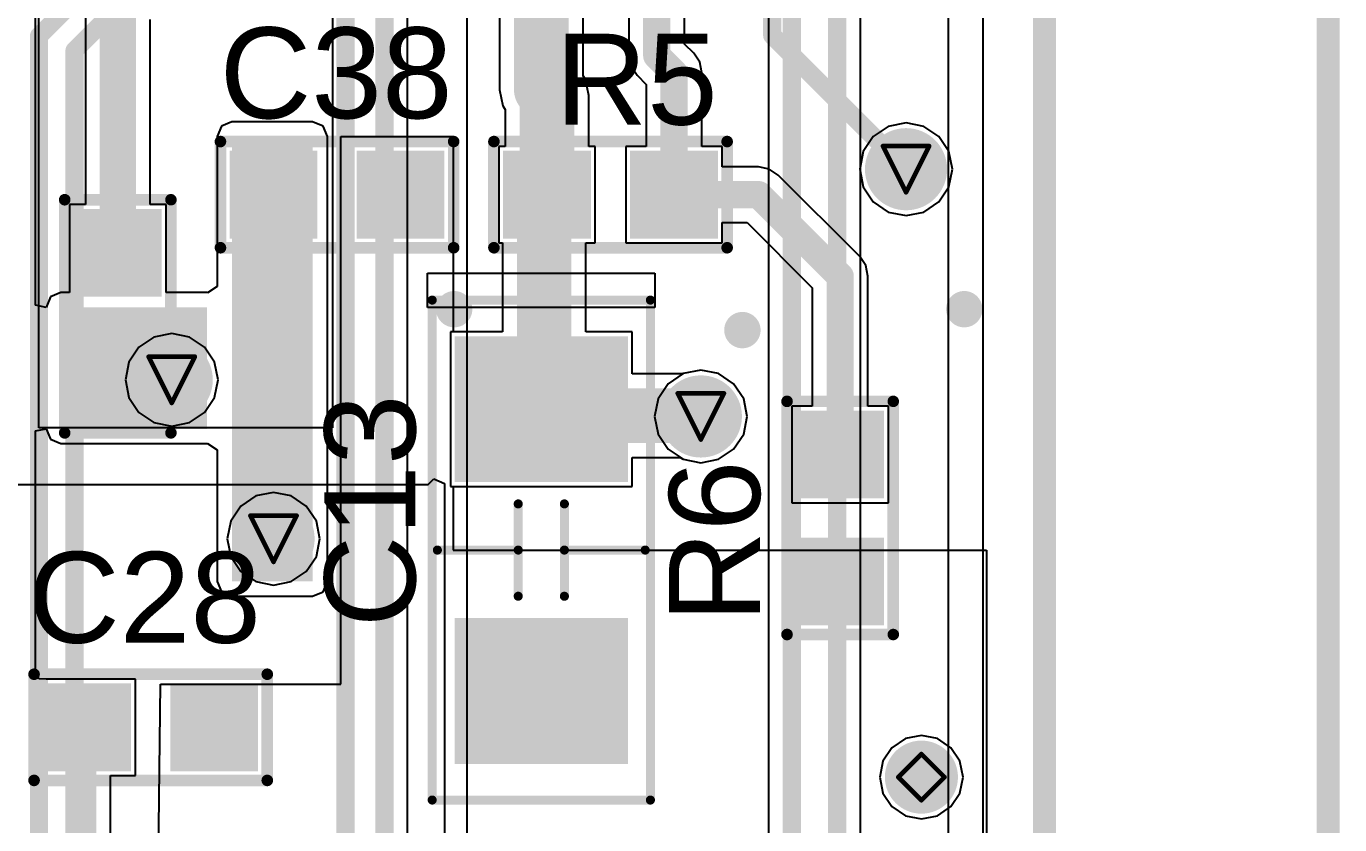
# Model space of a CAD drawing. Header units: inches. Extents: x -3 to 423, y -3 to 110.
# Drawn here: x 52.86 to 67.31, y 15.64 to 24.42 of the extents above; entities that cross this region are included whole.
import ezdxf

# ---------------------------------------------------------------- set-up
doc = ezdxf.new("R2010")
doc.units = ezdxf.units.IN
for name, color, linetype in [('Board Outline', 56, 'Continuous'), ('Bottom Layer', 5, 'Continuous'), ('Bottom Solder', 6, 'Continuous'), ('Drill Drawing', 1, 'Continuous'), ('Mechanical 1', 6, 'Continuous'), ('Mechanical 16', 56, 'Continuous'), ('Mechanical 3', 76, 'Continuous'), ('Mechanical 4', 56, 'Continuous'), ('Mid Layer', 16, 'Continuous'), ('Mid Layer 2', 76, 'Continuous'), ('Top Layer', 1, 'Continuous'), ('Top Overlay', 2, 'Continuous'), ('Top Paste', 8, 'Continuous'), ('Top Solder', 216, 'Continuous'), ('Via Holes', 16, 'Continuous')]:
    doc.layers.add(name, color=color, linetype=linetype)
doc.styles.add('Arial', font='', dxfattribs={"height": 0.2})
doc.styles.get('Arial').set_extended_font_data('Arial')

msp = doc.modelspace()

# ---------------------------------------------------------------- hatches: boundary and pattern name
at = {"layer": 'Bottom Layer'}
h = msp.add_hatch(color=5, dxfattribs=at)
edge = h.paths.add_edge_path()
edge.add_arc((62.537, 22.85), 0.35, 0, 360)
h = msp.add_hatch(color=5, dxfattribs=at)
edge = h.paths.add_edge_path()
edge.add_arc((54.46, 20.533), 0.35, 0, 360)
h = msp.add_hatch(color=5, dxfattribs=at)
edge = h.paths.add_edge_path()
edge.add_arc((60.28, 20.13), 0.35, 0, 360)
h = msp.add_hatch(color=5, dxfattribs=at)
edge = h.paths.add_edge_path()
edge.add_arc((55.58, 18.784), 0.35, 0, 360)
h = msp.add_hatch(color=5, dxfattribs=at)
edge = h.paths.add_edge_path()
edge.add_arc((62.706, 16.162), 0.3, 0, 360)
at = {"layer": 'Bottom Solder'}
h = msp.add_hatch(color=6, dxfattribs=at)
edge = h.paths.add_edge_path()
edge.add_arc((62.537, 22.85), 0.452, 0, 360)
h = msp.add_hatch(color=6, dxfattribs=at)
edge = h.paths.add_edge_path()
edge.add_arc((54.46, 20.533), 0.452, 0, 360)
h = msp.add_hatch(color=6, dxfattribs=at)
edge = h.paths.add_edge_path()
edge.add_arc((60.28, 20.13), 0.452, 0, 360)
h = msp.add_hatch(color=6, dxfattribs=at)
edge = h.paths.add_edge_path()
edge.add_arc((55.58, 18.784), 0.452, 0, 360)
h = msp.add_hatch(color=6, dxfattribs=at)
edge = h.paths.add_edge_path()
edge.add_arc((62.706, 16.162), 0.402, 0, 360)
at = {"layer": 'Mid Layer'}
h = msp.add_hatch(color=16, dxfattribs=at)
edge = h.paths.add_edge_path()
edge.add_arc((62.537, 22.85), 0.35, 0, 360)
h = msp.add_hatch(color=16, dxfattribs=at)
edge = h.paths.add_edge_path()
edge.add_arc((54.46, 20.533), 0.35, 0, 360)
h = msp.add_hatch(color=16, dxfattribs=at)
edge = h.paths.add_edge_path()
edge.add_arc((60.28, 20.13), 0.35, 0, 360)
h = msp.add_hatch(color=16, dxfattribs=at)
edge = h.paths.add_edge_path()
edge.add_arc((55.58, 18.784), 0.35, 0, 360)
h = msp.add_hatch(color=16, dxfattribs=at)
edge = h.paths.add_edge_path()
edge.add_arc((62.706, 16.162), 0.3, 0, 360)
at = {"layer": 'Mid Layer 2'}
h = msp.add_hatch(color=76, dxfattribs=at)
edge = h.paths.add_edge_path()
edge.add_arc((62.537, 22.85), 0.35, 0, 360)
h = msp.add_hatch(color=76, dxfattribs=at)
edge = h.paths.add_edge_path()
edge.add_arc((54.46, 20.533), 0.35, 0, 360)
h = msp.add_hatch(color=76, dxfattribs=at)
edge = h.paths.add_edge_path()
edge.add_arc((60.28, 20.13), 0.35, 0, 360)
h = msp.add_hatch(color=76, dxfattribs=at)
edge = h.paths.add_edge_path()
edge.add_arc((55.58, 18.784), 0.35, 0, 360)
h = msp.add_hatch(color=76, dxfattribs=at)
edge = h.paths.add_edge_path()
edge.add_arc((62.706, 16.162), 0.3, 0, 360)
at = {"layer": 'Top Layer'}
for points in [[(55.123, 18.315), (56.009, 18.315), (56.009, 23.21), (55.123, 23.21)], [(55.199, 22.951), (55.961, 22.951), (55.961, 22.189), (55.199, 22.189)], [(56.596, 22.951), (57.358, 22.951), (57.358, 22.189), (56.596, 22.189)], [(58.969, 22.189), (58.207, 22.189), (58.207, 22.951), (58.969, 22.951)], [(60.366, 22.189), (59.604, 22.189), (59.604, 22.951), (60.366, 22.951)], [(54.248, 22.311), (54.248, 21.549), (53.486, 21.549), (53.486, 22.311)], [(53.24, 19.993), (54.847, 19.993), (54.847, 21.33), (53.24, 21.33)], [(54.248, 20.914), (54.248, 20.152), (53.486, 20.152), (53.486, 20.914)], [(57.675, 19.51), (57.675, 20.91), (59.375, 20.91), (59.375, 19.51)], [(61.431, 19.331), (61.431, 20.093), (62.193, 20.093), (62.193, 19.331)], [(61.431, 17.934), (61.431, 18.696), (62.193, 18.696), (62.193, 17.934)], [(57.675, 16.41), (57.675, 17.81), (59.375, 17.81), (59.375, 16.41)], [(53.911, 16.329), (53.149, 16.329), (53.149, 17.091), (53.911, 17.091)], [(55.308, 16.329), (54.546, 16.329), (54.546, 17.091), (55.308, 17.091)]]:
    msp.add_hatch(color=1, dxfattribs=at).paths.add_polyline_path(points)
h = msp.add_hatch(color=1, dxfattribs=at)
edge = h.paths.add_edge_path()
edge.add_arc((62.537, 22.85), 0.35, 0, 360)
h = msp.add_hatch(color=1, dxfattribs=at)
edge = h.paths.add_edge_path()
edge.add_arc((54.46, 20.533), 0.35, 0, 360)
h = msp.add_hatch(color=1, dxfattribs=at)
edge = h.paths.add_edge_path()
edge.add_arc((60.28, 20.13), 0.35, 0, 360)
h = msp.add_hatch(color=1, dxfattribs=at)
edge = h.paths.add_edge_path()
edge.add_arc((55.58, 18.784), 0.35, 0, 360)
h = msp.add_hatch(color=1, dxfattribs=at)
edge = h.paths.add_edge_path()
edge.add_arc((62.706, 16.162), 0.3, 0, 360)
at = {"layer": 'Top Paste'}
for points in [[(55.199, 22.951), (55.961, 22.951), (55.961, 22.189), (55.199, 22.189)], [(56.596, 22.951), (57.358, 22.951), (57.358, 22.189), (56.596, 22.189)], [(58.969, 22.189), (58.207, 22.189), (58.207, 22.951), (58.969, 22.951)], [(60.366, 22.189), (59.604, 22.189), (59.604, 22.951), (60.366, 22.951)], [(54.248, 22.311), (54.248, 21.549), (53.486, 21.549), (53.486, 22.311)], [(54.248, 20.914), (54.248, 20.152), (53.486, 20.152), (53.486, 20.914)], [(57.675, 19.51), (57.675, 20.91), (59.375, 20.91), (59.375, 19.51)], [(61.431, 19.331), (61.431, 20.093), (62.193, 20.093), (62.193, 19.331)], [(61.431, 17.934), (61.431, 18.696), (62.193, 18.696), (62.193, 17.934)], [(57.675, 16.41), (57.675, 17.81), (59.375, 17.81), (59.375, 16.41)], [(53.911, 16.329), (53.149, 16.329), (53.149, 17.091), (53.911, 17.091)], [(55.308, 16.329), (54.546, 16.329), (54.546, 17.091), (55.308, 17.091)]]:
    msp.add_hatch(color=8, dxfattribs=at).paths.add_polyline_path(points)
at = {"layer": 'Top Solder'}
h = msp.add_hatch(color=216, dxfattribs=at)
edge = h.paths.add_edge_path()
edge.add_arc((62.537, 22.85), 0.452, 0, 360)
for points in [[(55.097, 23.053), (56.063, 23.053), (56.063, 22.087), (55.097, 22.087)], [(56.494, 23.053), (57.46, 23.053), (57.46, 22.087), (56.494, 22.087)], [(59.071, 22.087), (58.105, 22.087), (58.105, 23.053), (59.071, 23.053)], [(60.468, 22.087), (59.502, 22.087), (59.502, 23.053), (60.468, 23.053)], [(54.35, 22.413), (54.35, 21.447), (53.385, 21.447), (53.385, 22.413)], [(54.35, 21.016), (54.35, 20.05), (53.385, 20.05), (53.385, 21.016)], [(57.573, 19.408), (57.573, 21.012), (59.477, 21.012), (59.477, 19.408)], [(61.33, 19.229), (61.33, 20.195), (62.295, 20.195), (62.295, 19.229)], [(61.33, 17.832), (61.33, 18.798), (62.295, 18.798), (62.295, 17.832)], [(57.573, 16.308), (57.573, 17.912), (59.477, 17.912), (59.477, 16.308)], [(54.013, 16.227), (53.047, 16.227), (53.047, 17.193), (54.013, 17.193)], [(55.41, 16.227), (54.444, 16.227), (54.444, 17.193), (55.41, 17.193)]]:
    msp.add_hatch(color=216, dxfattribs=at).paths.add_polyline_path(points)
h = msp.add_hatch(color=216, dxfattribs=at)
edge = h.paths.add_edge_path()
edge.add_arc((54.46, 20.533), 0.452, 0, 360)
h = msp.add_hatch(color=216, dxfattribs=at)
edge = h.paths.add_edge_path()
edge.add_arc((60.28, 20.13), 0.452, 0, 360)
h = msp.add_hatch(color=216, dxfattribs=at)
edge = h.paths.add_edge_path()
edge.add_arc((55.58, 18.784), 0.452, 0, 360)
h = msp.add_hatch(color=216, dxfattribs=at)
edge = h.paths.add_edge_path()
edge.add_arc((62.706, 16.162), 0.402, 0, 360)
at = {"layer": 'Via Holes'}
h = msp.add_hatch(color=7, dxfattribs=at)
edge = h.paths.add_edge_path()
edge.add_arc((62.537, 22.85), 0.25, 0, 360)
h = msp.add_hatch(color=7, dxfattribs=at)
edge = h.paths.add_edge_path()
edge.add_arc((54.46, 20.533), 0.25, 0, 360)
h = msp.add_hatch(color=7, dxfattribs=at)
edge = h.paths.add_edge_path()
edge.add_arc((60.28, 20.13), 0.25, 0, 360)
h = msp.add_hatch(color=7, dxfattribs=at)
edge = h.paths.add_edge_path()
edge.add_arc((55.58, 18.784), 0.25, 0, 360)
h = msp.add_hatch(color=7, dxfattribs=at)
edge = h.paths.add_edge_path()
edge.add_arc((62.706, 16.162), 0.15, 0, 360)

# ---------------------------------------------------------------- linework, layer by layer
at = {"layer": 'Board Outline', "const_width": 0.254}
msp.add_lwpolyline([(64.06, 79.42), (64.06, 0)], dxfattribs=at)
at = {"layer": 'Bottom Layer'}
for p, q in [((62.035, 7.36), (62.035, 49.815)), ((61.025, 41.594), (61.025, 8.049)), ((57.055, 7.391), (57.055, 28.781)), ((63, 25.206), (63, 2.967)), ((60.085, 20.601), (59.92, 20.49)), ((60.28, 20.64), (60.085, 20.601)), ((60.475, 20.601), (60.28, 20.64)), ((60.64, 20.49), (60.475, 20.601)), ((59.92, 20.49), (59.809, 20.325)), ((60.751, 20.325), (60.64, 20.49)), ((59.809, 20.325), (59.77, 20.13)), ((60.79, 20.13), (60.751, 20.325)), ((59.77, 20.13), (59.809, 19.935)), ((60.751, 19.935), (60.79, 20.13)), ((59.809, 19.935), (59.92, 19.77)), ((60.64, 19.77), (60.751, 19.935)), ((59.92, 19.77), (60.085, 19.659)), ((60.085, 19.659), (60.28, 19.62)), ((60.28, 19.62), (60.475, 19.659)), ((60.475, 19.659), (60.64, 19.77))]:
    msp.add_line(p, q, dxfattribs=at)
at = {"layer": 'Bottom Layer', "const_width": 0.2}
for points in [[(61.28, 50.29), (61.28, 7.943)], [(61.78, 49.815), (61.78, 7.173)], [(56.372, 4.998), (56.372, 32.341)], [(56.8, 6.549), (56.8, 28.887)], [(53.001, 24.317), (54.59, 25.907)], [(53.391, 24.155), (54.98, 25.745)], [(53.001, 5.495), (53.001, 24.317)], [(53.391, 5.657), (53.391, 24.155)]]:
    msp.add_lwpolyline(points, dxfattribs=at)
at = {"layer": 'Bottom Layer', "const_width": 0.1}
for points in [[(52.951, 24.317, 1), (53.051, 24.317, 1)], [(52.951, 24.317, 1), (53.051, 24.317, 1)], [(53.341, 24.155, 1), (53.441, 24.155, 1)], [(53.341, 24.155, 1), (53.441, 24.155, 1)]]:
    msp.add_lwpolyline(points, format="xyb", close=True, dxfattribs=at)
at = {"layer": 'Drill Drawing', "const_width": 0.0508}
for points in [[(62.283, 23.104), (62.791, 23.104)], [(62.283, 23.104), (62.537, 22.596)], [(62.537, 22.596), (62.791, 23.104)], [(54.206, 20.787), (54.714, 20.787)], [(54.206, 20.787), (54.46, 20.279)], [(54.46, 20.279), (54.714, 20.787)], [(60.026, 20.384), (60.534, 20.384)], [(60.026, 20.384), (60.28, 19.876)], [(60.28, 19.876), (60.534, 20.384)], [(55.326, 19.038), (55.834, 19.038)], [(55.326, 19.038), (55.58, 18.53)], [(55.58, 18.53), (55.834, 19.038)], [(62.452, 16.162), (62.706, 16.416)], [(62.706, 16.416), (62.96, 16.162)], [(62.452, 16.162), (62.706, 15.908)], [(62.706, 15.908), (62.96, 16.162)]]:
    msp.add_lwpolyline(points, dxfattribs=at)
at = {"layer": 'Drill Drawing', "const_width": 0.0254}
for points in [[(62.27, 23.104, 1), (62.296, 23.104, 1)], [(62.27, 23.104, 1), (62.296, 23.104, 1)], [(62.778, 23.104, 1), (62.804, 23.104, 1)], [(62.778, 23.104, 1), (62.804, 23.104, 1)], [(62.524, 22.596, 1), (62.55, 22.596, 1)], [(62.524, 22.596, 1), (62.55, 22.596, 1)], [(54.193, 20.787, 1), (54.219, 20.787, 1)], [(54.193, 20.787, 1), (54.219, 20.787, 1)], [(54.701, 20.787, 1), (54.727, 20.787, 1)], [(54.701, 20.787, 1), (54.727, 20.787, 1)], [(60.013, 20.384, 1), (60.039, 20.384, 1)], [(60.013, 20.384, 1), (60.039, 20.384, 1)], [(60.521, 20.384, 1), (60.547, 20.384, 1)], [(60.521, 20.384, 1), (60.547, 20.384, 1)], [(54.447, 20.279, 1), (54.473, 20.279, 1)], [(54.447, 20.279, 1), (54.473, 20.279, 1)], [(60.267, 19.876, 1), (60.293, 19.876, 1)], [(60.267, 19.876, 1), (60.293, 19.876, 1)], [(55.313, 19.038, 1), (55.339, 19.038, 1)], [(55.313, 19.038, 1), (55.339, 19.038, 1)], [(55.821, 19.038, 1), (55.847, 19.038, 1)], [(55.821, 19.038, 1), (55.847, 19.038, 1)], [(55.567, 18.53, 1), (55.593, 18.53, 1)], [(55.567, 18.53, 1), (55.593, 18.53, 1)], [(62.693, 16.416, 1), (62.719, 16.416, 1)], [(62.693, 16.416, 1), (62.719, 16.416, 1)], [(62.439, 16.162, 1), (62.465, 16.162, 1)], [(62.439, 16.162, 1), (62.465, 16.162, 1)], [(62.947, 16.162, 1), (62.973, 16.162, 1)], [(62.947, 16.162, 1), (62.973, 16.162, 1)], [(62.693, 15.908, 1), (62.719, 15.908, 1)], [(62.693, 15.908, 1), (62.719, 15.908, 1)]]:
    msp.add_lwpolyline(points, format="xyb", close=True, dxfattribs=at)
at = {"layer": 'Mechanical 1', "const_width": 0.254}
msp.add_lwpolyline([(64.06, 79.42), (64.06, 0)], dxfattribs=at)
at = {"layer": 'Mechanical 16'}
for p, q in [((57.275, 21.327), (57.275, 21.708)), ((57.275, 21.708), (59.775, 21.708)), ((59.775, 21.708), (59.775, 21.327)), ((59.775, 21.327), (57.275, 21.327))]:
    msp.add_line(p, q, dxfattribs=at)
at = {"layer": 'Mechanical 16', "const_width": 0.1}
for points in [[(57.325, 21.41), (59.725, 21.41)], [(57.325, 15.91), (57.325, 21.41)], [(59.725, 15.91), (59.725, 21.41)], [(58.271, 18.66), (58.271, 19.168)], [(58.779, 18.66), (58.779, 19.168)], [(57.382, 18.66), (58.271, 18.66)], [(58.271, 18.66), (58.271, 18.152)], [(58.779, 18.152), (58.779, 18.66)], [(58.779, 18.66), (59.668, 18.66)], [(57.325, 15.91), (59.725, 15.91)]]:
    msp.add_lwpolyline(points, dxfattribs=at)
at = {"layer": 'Mechanical 16', "const_width": 0.05}
for points in [[(57.3, 21.41, 1), (57.35, 21.41, 1)], [(57.3, 21.41, 1), (57.35, 21.41, 1)], [(59.7, 21.41, 1), (59.75, 21.41, 1)], [(59.7, 21.41, 1), (59.75, 21.41, 1)], [(58.246, 19.168, 1), (58.296, 19.168, 1)], [(58.754, 19.168, 1), (58.804, 19.168, 1)], [(57.357, 18.66, 1), (57.407, 18.66, 1)], [(58.246, 18.66, 1), (58.296, 18.66, 1)], [(58.246, 18.66, 1), (58.296, 18.66, 1)], [(58.246, 18.66, 1), (58.296, 18.66, 1)], [(58.754, 18.66, 1), (58.804, 18.66, 1)], [(58.754, 18.66, 1), (58.804, 18.66, 1)], [(58.754, 18.66, 1), (58.804, 18.66, 1)], [(59.643, 18.66, 1), (59.693, 18.66, 1)], [(58.246, 18.152, 1), (58.296, 18.152, 1)], [(58.754, 18.152, 1), (58.804, 18.152, 1)], [(57.3, 15.91, 1), (57.35, 15.91, 1)], [(57.3, 15.91, 1), (57.35, 15.91, 1)], [(59.7, 15.91, 1), (59.75, 15.91, 1)], [(59.7, 15.91, 1), (59.75, 15.91, 1)]]:
    msp.add_lwpolyline(points, format="xyb", close=True, dxfattribs=at)
at = {"layer": 'Mechanical 3', "const_width": 0.254}
msp.add_lwpolyline([(67.18, 0), (67.18, 32.041)], dxfattribs=at)
at = {"layer": 'Mechanical 4'}
for points, const_width in [([(60.837, 21.08, 1), (60.637, 21.08, 1)], 0.2), ([(60.837, 21.08, 1), (60.637, 21.08, 1)], 0.2), ([(60.587, 21.08, 1), (60.687, 21.08, 1)], 0.1), ([(60.587, 21.08, 1), (60.687, 21.08, 1)], 0.1), ([(60.787, 21.08, 1), (60.887, 21.08, 1)], 0.1), ([(60.787, 21.08, 1), (60.887, 21.08, 1)], 0.1)]:
    msp.add_lwpolyline(points, format="xyb", close=True, dxfattribs=dict(at, const_width=const_width))
at = {"layer": 'Mid Layer'}
for p, q in [((63, 25.206), (63, 0.8)), ((54.265, 21.004), (54.1, 20.893)), ((54.46, 21.043), (54.265, 21.004)), ((54.655, 21.004), (54.46, 21.043)), ((54.82, 20.893), (54.655, 21.004)), ((54.1, 20.893), (53.989, 20.728)), ((54.931, 20.728), (54.82, 20.893)), ((53.989, 20.728), (53.95, 20.533)), ((54.97, 20.533), (54.931, 20.728)), ((53.95, 20.533), (53.989, 20.338)), ((54.931, 20.338), (54.97, 20.533)), ((60.085, 20.601), (59.92, 20.49)), ((60.28, 20.64), (60.085, 20.601)), ((60.475, 20.601), (60.28, 20.64)), ((60.64, 20.49), (60.475, 20.601)), ((59.92, 20.49), (59.809, 20.325)), ((60.751, 20.325), (60.64, 20.49)), ((53.989, 20.338), (54.1, 20.172)), ((54.82, 20.172), (54.931, 20.338)), ((59.809, 20.325), (59.77, 20.13)), ((60.79, 20.13), (60.751, 20.325)), ((54.1, 20.172), (54.265, 20.062)), ((54.655, 20.062), (54.82, 20.172)), ((59.77, 20.13), (59.809, 19.935)), ((60.751, 19.935), (60.79, 20.13)), ((54.265, 20.062), (54.46, 20.023)), ((54.46, 20.023), (54.655, 20.062)), ((59.809, 19.935), (59.92, 19.77)), ((60.64, 19.77), (60.751, 19.935)), ((59.92, 19.77), (60.085, 19.659)), ((60.085, 19.659), (60.28, 19.62)), ((60.28, 19.62), (60.475, 19.659)), ((60.475, 19.659), (60.64, 19.77)), ((55.385, 19.255), (55.22, 19.144)), ((55.58, 19.294), (55.385, 19.255)), ((55.775, 19.255), (55.58, 19.294)), ((55.94, 19.144), (55.775, 19.255)), ((55.22, 19.144), (55.109, 18.979)), ((56.051, 18.979), (55.94, 19.144)), ((55.109, 18.979), (55.07, 18.784)), ((56.09, 18.784), (56.051, 18.979)), ((55.07, 18.784), (55.109, 18.589)), ((56.051, 18.589), (56.09, 18.784)), ((55.109, 18.589), (55.22, 18.424)), ((55.94, 18.424), (56.051, 18.589)), ((55.22, 18.424), (55.385, 18.313)), ((55.775, 18.313), (55.94, 18.424)), ((55.385, 18.313), (55.58, 18.274)), ((55.58, 18.274), (55.775, 18.313))]:
    msp.add_line(p, q, dxfattribs=at)
at = {"layer": 'Mid Layer 2'}
for p, q in [((56.23, 28.448), (56.23, 20.003)), ((57.708, 8.204), (57.708, 27.82)), ((63.38, 27.82), (63.38, 11.788)), ((53, 20.003), (53, 25.545)), ((62.342, 23.321), (62.177, 23.21)), ((62.537, 23.36), (62.342, 23.321)), ((62.732, 23.321), (62.537, 23.36)), ((62.897, 23.21), (62.732, 23.321)), ((62.177, 23.21), (62.066, 23.045)), ((63.008, 23.045), (62.897, 23.21)), ((62.066, 23.045), (62.027, 22.85)), ((63.047, 22.85), (63.008, 23.045)), ((62.027, 22.85), (62.066, 22.655)), ((63.008, 22.655), (63.047, 22.85)), ((62.066, 22.655), (62.177, 22.49)), ((62.897, 22.49), (63.008, 22.655)), ((62.177, 22.49), (62.342, 22.379)), ((62.732, 22.379), (62.897, 22.49)), ((62.342, 22.379), (62.537, 22.34)), ((62.537, 22.34), (62.732, 22.379)), ((56.23, 20.003), (53, 20.003)), ((52.705, 19.38), (57.279, 19.38)), ((57.279, 19.38), (57.342, 19.443)), ((57.342, 19.443), (57.459, 19.394)), ((57.459, 19.394), (57.459, 7.46)), ((62.706, 16.621), (62.53, 16.586)), ((62.882, 16.586), (62.706, 16.621)), ((62.382, 16.486), (62.282, 16.338)), ((62.53, 16.586), (62.382, 16.486)), ((63.03, 16.486), (62.882, 16.586)), ((63.13, 16.338), (63.03, 16.486)), ((62.282, 16.338), (62.247, 16.162)), ((63.165, 16.162), (63.13, 16.338)), ((62.247, 16.162), (62.282, 15.986)), ((63.13, 15.986), (63.165, 16.162)), ((62.282, 15.986), (62.382, 15.838)), ((63.03, 15.838), (63.13, 15.986)), ((62.382, 15.838), (62.53, 15.738)), ((62.882, 15.738), (63.03, 15.838)), ((62.53, 15.738), (62.706, 15.703)), ((62.706, 15.703), (62.882, 15.738))]:
    msp.add_line(p, q, dxfattribs=at)
at = {"layer": 'Top Layer'}
for p, q in [((52.96, 21.353), (52.96, 28.81)), ((58.066, 25.895), (58.066, 23.723)), ((58.984, 23.878), (58.984, 25.895)), ((63, 25.206), (63, 0.8)), ((59.489, 24.76), (59.489, 24.1)), ((60.101, 24.227), (60.101, 24.76)), ((53.51, 24.644), (53.51, 22.461)), ((54.224, 22.461), (54.224, 24.496)), ((60.201, 24.126), (60.101, 24.227)), ((60.268, 24.027), (60.201, 24.126)), ((60.201, 24.126), (60.201, 24.126)), ((59.489, 24.1), (59.489, 24.1)), ((59.489, 24.1), (59.512, 23.983)), ((59.512, 23.983), (59.579, 23.884)), ((60.291, 23.91), (60.268, 24.027)), ((59.012, 23.836), (58.984, 23.878)), ((59.579, 23.884), (59.679, 23.783)), ((60.291, 23.101), (60.291, 23.91)), ((58.066, 23.723), (58.101, 23.547)), ((59.047, 23.66), (59.012, 23.836)), ((59.679, 23.783), (59.679, 23.101)), ((59.047, 23.101), (59.047, 23.66)), ((58.101, 23.547), (58.129, 23.505)), ((58.129, 23.505), (58.129, 23.101)), ((55.008, 23.325), (54.96, 23.21)), ((55.123, 23.372), (55.008, 23.325)), ((56.009, 23.372), (55.123, 23.372)), ((56.124, 23.325), (56.009, 23.372)), ((56.172, 23.21), (56.124, 23.325)), ((54.96, 23.21), (54.96, 21.56)), ((56.172, 18.315), (56.172, 23.21)), ((56.32, 18.66), (56.32, 23.21)), ((56.32, 23.21), (57.556, 23.21)), ((57.556, 23.21), (57.556, 21.06)), ((58.129, 23.101), (58.057, 23.101)), ((58.057, 23.101), (58.057, 22.039)), ((59.119, 23.101), (59.047, 23.101)), ((59.119, 22.039), (59.119, 23.101)), ((59.679, 23.101), (59.454, 23.101)), ((59.454, 23.101), (59.454, 22.039)), ((60.516, 23.101), (60.291, 23.101)), ((60.516, 22.876), (60.516, 23.101)), ((60.915, 22.876), (60.516, 22.876)), ((61.032, 22.852), (60.915, 22.876)), ((60.915, 22.876), (60.915, 22.876)), ((61.132, 22.786), (61.032, 22.852)), ((62.028, 21.889), (61.132, 22.786)), ((53.51, 22.461), (53.336, 22.461)), ((53.336, 22.461), (53.336, 21.492)), ((54.398, 22.461), (54.224, 22.461)), ((54.398, 21.492), (54.398, 22.461)), ((60.516, 22.039), (60.516, 22.264)), ((60.516, 22.264), (60.789, 22.264)), ((60.789, 22.264), (61.506, 21.546)), ((58.057, 22.039), (58.098, 22.039)), ((58.098, 22.039), (58.098, 21.06)), ((59.015, 21.06), (59.015, 22.039)), ((59.015, 22.039), (59.119, 22.039)), ((59.454, 22.039), (60.516, 22.039)), ((62.028, 21.889), (62.028, 21.889)), ((62.095, 21.79), (62.028, 21.889)), ((62.118, 21.673), (62.095, 21.79)), ((62.118, 20.243), (62.118, 21.673)), ((54.96, 21.56), (54.855, 21.489)), ((61.506, 21.546), (61.506, 20.243)), ((53.125, 21.445), (53.078, 21.33)), ((53.24, 21.492), (53.125, 21.445)), ((53.336, 21.492), (53.24, 21.492)), ((54.847, 21.492), (54.398, 21.492)), ((54.855, 21.489), (54.847, 21.492)), ((53.078, 21.33), (52.96, 21.353)), ((58.098, 21.06), (57.525, 21.06)), ((57.525, 21.06), (57.525, 19.36)), ((57.556, 21.06), (57.525, 21.06)), ((57.525, 21.06), (57.525, 19.36)), ((59.525, 21.06), (59.015, 21.06)), ((59.525, 20.597), (59.525, 21.06)), ((60.079, 20.597), (59.525, 20.597)), ((60.085, 20.601), (60.079, 20.597)), ((60.28, 20.64), (60.085, 20.601)), ((60.475, 20.601), (60.28, 20.64)), ((60.64, 20.49), (60.475, 20.601)), ((60.751, 20.325), (60.64, 20.49)), ((60.79, 20.13), (60.751, 20.325)), ((61.506, 20.243), (61.281, 20.243)), ((61.281, 20.243), (61.281, 19.181)), ((62.343, 20.243), (62.118, 20.243)), ((62.343, 19.181), (62.343, 20.243)), ((60.751, 19.935), (60.79, 20.13)), ((52.96, 19.971), (53.078, 19.993)), ((52.96, 17.352), (52.96, 19.971)), ((53.078, 19.993), (53.125, 19.879)), ((53.125, 19.879), (53.24, 19.831)), ((53.24, 19.831), (54.847, 19.831)), ((54.847, 19.831), (54.855, 19.834)), ((54.855, 19.834), (54.96, 19.764)), ((60.64, 19.77), (60.751, 19.935)), ((54.96, 19.764), (54.96, 18.315)), ((59.525, 19.36), (59.525, 19.68)), ((59.525, 19.68), (60.054, 19.68)), ((60.054, 19.68), (60.085, 19.659)), ((60.085, 19.659), (60.28, 19.62)), ((60.28, 19.62), (60.475, 19.659)), ((60.475, 19.659), (60.64, 19.77)), ((57.525, 19.36), (59.525, 19.36)), ((57.525, 19.36), (57.556, 19.36)), ((57.556, 19.36), (57.556, 18.66)), ((61.281, 19.181), (62.343, 19.181)), ((56.32, 17.183), (56.32, 18.66)), ((57.556, 18.66), (60.915, 18.66)), ((60.915, 18.66), (63.42, 18.66)), ((63.42, 18.66), (63.42, 10.4)), ((54.96, 18.315), (55.008, 18.2)), ((56.124, 18.2), (56.172, 18.315)), ((55.008, 18.2), (55.123, 18.153)), ((55.123, 18.153), (56.009, 18.153)), ((56.009, 18.153), (56.124, 18.2)), ((52.998, 17.244), (52.96, 17.352)), ((53.08, 17.241), (52.998, 17.244)), ((54.061, 17.241), (53.08, 17.241)), ((54.061, 16.179), (54.061, 17.241)), ((54.306, 14.375), (54.335, 17.183)), ((54.335, 17.183), (56.32, 17.183)), ((53.785, 15.54), (53.785, 16.179)), ((53.785, 16.179), (54.061, 16.179))]:
    msp.add_line(p, q, dxfattribs=at)
for points, const_width in [([(58.525, 23.723), (58.525, 25.895)], 0.6), ([(59.795, 24.1), (59.795, 25.895)], 0.3), ([(61.065, 24.322), (61.065, 25.895)], 0.2), ([(53.867, 21.93), (53.867, 24.644)], 0.4), ([(61.065, 24.322), (62.537, 22.85)], 0.2), ([(59.795, 24.1), (59.985, 23.91)], 0.3), ([(58.525, 23.723), (58.588, 23.66)], 0.6), ([(59.985, 22.57), (59.985, 23.91)], 0.3), ([(58.588, 22.57), (58.588, 23.66)], 0.6), ([(58.557, 22.538), (58.588, 22.57)], 0.6), ([(58.557, 20.241), (58.557, 22.538)], 0.6), ([(59.985, 22.57), (60.915, 22.57)], 0.3), ([(60.915, 22.57), (61.812, 21.673)], 0.3), ([(61.812, 19.712), (61.812, 21.673)], 0.3), ([(53.867, 20.533), (54.46, 20.533)], 0.2), ([(58.525, 20.21), (58.557, 20.241)], 0.6), ([(58.525, 20.21), (58.596, 20.138)], 0.6), ([(58.596, 20.138), (60.272, 20.138)], 0.6), ([(60.272, 20.138), (60.28, 20.13)], 0.6), ([(53.53, 14.85), (53.53, 16.71)], 0.2)]:
    msp.add_lwpolyline(points, dxfattribs=dict(at, const_width=const_width))
for points, const_width in [([(61.015, 24.322, 1), (61.115, 24.322, 1)], 0.1), ([(61.015, 24.322, 1), (61.115, 24.322, 1)], 0.1), ([(59.72, 24.1, 1), (59.87, 24.1, 1)], 0.15), ([(59.72, 24.1, 1), (59.87, 24.1, 1)], 0.15), ([(58.375, 23.723, 1), (58.675, 23.723, 1)], 0.3), ([(58.375, 23.723, 1), (58.675, 23.723, 1)], 0.3), ([(59.91, 23.91, 1), (60.06, 23.91, 1)], 0.15), ([(59.91, 23.91, 1), (60.06, 23.91, 1)], 0.15), ([(58.438, 23.66, 1), (58.738, 23.66, 1)], 0.3), ([(58.438, 23.66, 1), (58.738, 23.66, 1)], 0.3), ([(58.407, 22.538, 1), (58.707, 22.538, 1)], 0.3), ([(58.407, 22.538, 1), (58.707, 22.538, 1)], 0.3), ([(58.438, 22.57, 1), (58.738, 22.57, 1)], 0.3), ([(58.438, 22.57, 1), (58.738, 22.57, 1)], 0.3), ([(62.487, 22.85, 1), (62.587, 22.85, 1)], 0.1), ([(59.91, 22.57, 1), (60.06, 22.57, 1)], 0.15), ([(59.91, 22.57, 1), (60.06, 22.57, 1)], 0.15), ([(60.84, 22.57, 1), (60.99, 22.57, 1)], 0.15), ([(60.84, 22.57, 1), (60.99, 22.57, 1)], 0.15), ([(53.767, 21.93, 1), (53.967, 21.93, 1)], 0.2), ([(61.737, 21.673, 1), (61.887, 21.673, 1)], 0.15), ([(61.737, 21.673, 1), (61.887, 21.673, 1)], 0.15), ([(53.817, 20.533, 1), (53.917, 20.533, 1)], 0.1), ([(54.41, 20.533, 1), (54.51, 20.533, 1)], 0.1), ([(58.407, 20.241, 1), (58.707, 20.241, 1)], 0.3), ([(58.407, 20.241, 1), (58.707, 20.241, 1)], 0.3), ([(58.375, 20.21, 1), (58.675, 20.21, 1)], 0.3), ([(58.375, 20.21, 1), (58.675, 20.21, 1)], 0.3), ([(58.446, 20.138, 1), (58.746, 20.138, 1)], 0.3), ([(58.446, 20.138, 1), (58.746, 20.138, 1)], 0.3), ([(60.122, 20.138, 1), (60.422, 20.138, 1)], 0.3), ([(60.122, 20.138, 1), (60.422, 20.138, 1)], 0.3), ([(60.13, 20.13, 1), (60.43, 20.13, 1)], 0.3), ([(61.737, 19.712, 1), (61.887, 19.712, 1)], 0.15), ([(53.48, 16.71, 1), (53.58, 16.71, 1)], 0.1)]:
    msp.add_lwpolyline(points, format="xyb", close=True, dxfattribs=dict(at, const_width=const_width))
at = {"layer": 'Top Overlay', "const_width": 0.127}
for points in [[(54.996, 21.986), (54.996, 23.154)], [(54.996, 23.154), (57.561, 23.154)], [(57.561, 21.986), (57.561, 23.154)], [(58.004, 23.154), (60.569, 23.154)], [(58.004, 21.986), (58.004, 23.154)], [(60.569, 21.986), (60.569, 23.154)], [(53.283, 19.949), (53.283, 22.514)], [(53.283, 22.514), (54.451, 22.514)], [(54.451, 22.514), (54.451, 19.949)], [(54.996, 21.986), (57.561, 21.986)], [(58.004, 21.986), (60.569, 21.986)], [(61.228, 20.296), (62.396, 20.296)], [(61.228, 17.731), (61.228, 20.296)], [(62.396, 17.731), (62.396, 20.296)], [(53.283, 19.949), (54.451, 19.949)], [(61.228, 17.731), (62.396, 17.731)], [(52.946, 16.126), (52.946, 17.294)], [(52.946, 17.294), (55.511, 17.294)], [(55.511, 16.126), (55.511, 17.294)], [(52.946, 16.126), (55.511, 16.126)]]:
    msp.add_lwpolyline(points, dxfattribs=at)
at = {"layer": 'Top Overlay'}
for points, const_width in [([(54.964, 23.154, 1), (55.028, 23.154, 1)], 0.0635), ([(54.964, 23.154, 1), (55.028, 23.154, 1)], 0.0635), ([(57.529, 23.154, 1), (57.593, 23.154, 1)], 0.0635), ([(57.529, 23.154, 1), (57.593, 23.154, 1)], 0.0635), ([(57.972, 23.154, 1), (58.036, 23.154, 1)], 0.0635), ([(57.972, 23.154, 1), (58.036, 23.154, 1)], 0.0635), ([(60.537, 23.154, 1), (60.601, 23.154, 1)], 0.0635), ([(60.537, 23.154, 1), (60.601, 23.154, 1)], 0.0635), ([(53.251, 22.514, 1), (53.315, 22.514, 1)], 0.0635), ([(53.251, 22.514, 1), (53.315, 22.514, 1)], 0.0635), ([(54.42, 22.514, 1), (54.483, 22.514, 1)], 0.0635), ([(54.42, 22.514, 1), (54.483, 22.514, 1)], 0.0635), ([(54.964, 21.986, 1), (55.028, 21.986, 1)], 0.0635), ([(54.964, 21.986, 1), (55.028, 21.986, 1)], 0.0635), ([(57.529, 21.986, 1), (57.593, 21.986, 1)], 0.0635), ([(57.529, 21.986, 1), (57.593, 21.986, 1)], 0.0635), ([(57.972, 21.986, 1), (58.036, 21.986, 1)], 0.0635), ([(57.972, 21.986, 1), (58.036, 21.986, 1)], 0.0635), ([(60.537, 21.986, 1), (60.601, 21.986, 1)], 0.0635), ([(60.537, 21.986, 1), (60.601, 21.986, 1)], 0.0635), ([(57.667, 21.31, 1), (57.467, 21.31, 1)], 0.2), ([(57.417, 21.31, 1), (57.517, 21.31, 1)], 0.1), ([(57.617, 21.31, 1), (57.717, 21.31, 1)], 0.1), ([(63.277, 21.31, 1), (63.077, 21.31, 1)], 0.2), ([(63.027, 21.31, 1), (63.127, 21.31, 1)], 0.1), ([(63.227, 21.31, 1), (63.327, 21.31, 1)], 0.1), ([(61.196, 20.296, 1), (61.26, 20.296, 1)], 0.0635), ([(61.196, 20.296, 1), (61.26, 20.296, 1)], 0.0635), ([(62.365, 20.296, 1), (62.428, 20.296, 1)], 0.0635), ([(62.365, 20.296, 1), (62.428, 20.296, 1)], 0.0635), ([(53.251, 19.949, 1), (53.315, 19.949, 1)], 0.0635), ([(53.251, 19.949, 1), (53.315, 19.949, 1)], 0.0635), ([(54.42, 19.949, 1), (54.483, 19.949, 1)], 0.0635), ([(54.42, 19.949, 1), (54.483, 19.949, 1)], 0.0635), ([(61.196, 17.731, 1), (61.26, 17.731, 1)], 0.0635), ([(61.196, 17.731, 1), (61.26, 17.731, 1)], 0.0635), ([(62.365, 17.731, 1), (62.428, 17.731, 1)], 0.0635), ([(62.365, 17.731, 1), (62.428, 17.731, 1)], 0.0635), ([(52.914, 17.294, 1), (52.978, 17.294, 1)], 0.0635), ([(52.914, 17.294, 1), (52.978, 17.294, 1)], 0.0635), ([(55.479, 17.294, 1), (55.543, 17.294, 1)], 0.0635), ([(55.479, 17.294, 1), (55.543, 17.294, 1)], 0.0635), ([(52.914, 16.126, 1), (52.978, 16.126, 1)], 0.0635), ([(52.914, 16.126, 1), (52.978, 16.126, 1)], 0.0635), ([(55.479, 16.126, 1), (55.543, 16.126, 1)], 0.0635), ([(55.479, 16.126, 1), (55.543, 16.126, 1)], 0.0635)]:
    msp.add_lwpolyline(points, format="xyb", close=True, dxfattribs=dict(at, const_width=const_width))

# ---------------------------------------------------------------- texts
at = {"layer": 'Top Overlay', "style": 'Arial'}
for s, p in [('C38', (54.987, 23.41)), ('R5', (58.68, 23.34)), ('C28', (52.88, 17.64))]:
    msp.add_text(s, height=1, dxfattribs=at).set_placement(p)
for s, p in [('C13', (57.14, 17.81)), ('R6', (60.93, 17.86))]:
    msp.add_text(s, height=1, rotation=90, dxfattribs=at).set_placement(p)

doc.saveas('drawing.dxf')
